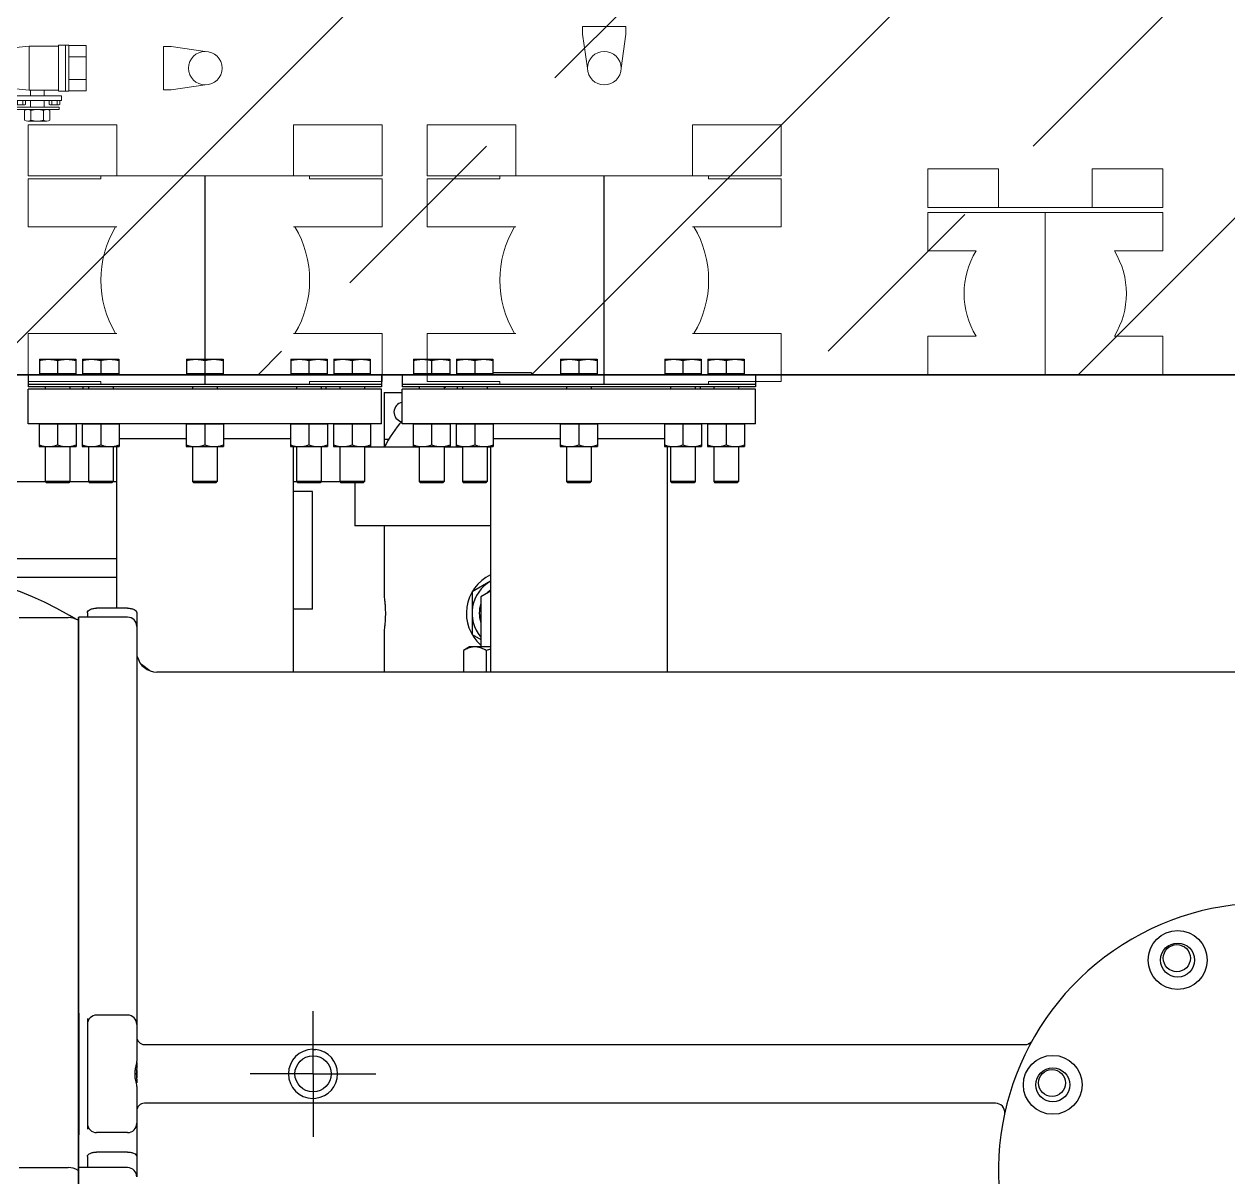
# Model space of a CAD drawing. Extents: x 0 to 160756, y 0 to 229247.
# Drawn here: x 65625 to 66403, y 101759 to 102505 of the extents above; entities that cross this region are included whole.
import ezdxf

# ---------------------------------------------------------------- set-up
doc = ezdxf.new("R2010")
doc.units = 0
doc.header["$LTSCALE"] = 10
doc.linetypes.add('XCM7P30CDA$0$22P2-SM-07-C10-001-CDA$0$F22P2-CDA-07-C10-00$0$CENTER', pattern=[50.8, 31.75, -6.35, 6.35, -6.35])
doc.linetypes.add('XCM7Q30CDA-200K$0$CENTER', pattern=[50.8, 31.75, -6.35, 6.35, -6.35])
doc.layers.add('XCM7P30CDA$0$22P2-SM-07-C10-001-CDA$0$F22P2-CDA-07-C10-00$0$Center', color=252, linetype='XCM7P30CDA$0$22P2-SM-07-C10-001-CDA$0$F22P2-CDA-07-C10-00$0$CENTER')
doc.layers.add('XCM7Q30CDA-200K$0$UER-FUTUER', color=9, linetype='Continuous')
doc.layers.add('XCM7P30CDA$0$M-PIPE-32_4C CONDENSER WATER SUPPLY-1', color=252, linetype='Continuous', lineweight=5)
doc.layers.add('XCM7P30CDA$0$M-PIPE-38_4C CONDENSER WATER RETURN-1', color=252, linetype='Continuous', lineweight=5)

# ---------------------------------------------------------------- blocks, each defined once
blk = doc.blocks.new('XCM7Q30CDA-200K$0$A$C0f61af94')
at = {"linetype": 'Continuous', "transparency": 33554559}
for p, q in [((3636.94, 4100.47), (2636.94, 3100.47)), ((3990.49, 4100.47), (2990.49, 3100.47)), ((4344.04, 4100.47), (3344.04, 3100.47)), ((3094.09, 3380.85), (3005.71, 3292.46)), ((3403.45, 3336.65), (3315.07, 3248.27)), ((2961.51, 3248.27), (2873.12, 3159.88)), ((3270.87, 3204.07), (3182.48, 3115.68)), ((2828.93, 3115.68), (2813.71, 3100.47))]:
    blk.add_line(p, q, dxfattribs=at)
at = {"linetype": 'Continuous', "lineweight": 30}
for p, q in [((2672.3, 3110.46), (2672.3, 3100.97)), ((2672.3, 3110.46), (2695.87, 3110.46)), ((2684.09, 3109.71), (2684.09, 3100.97)), ((2695.87, 3110.46), (2695.87, 3100.97)), ((2700.19, 3110.46), (2700.19, 3100.97)), ((2700.19, 3110.46), (2723.76, 3110.46)), ((2711.97, 3109.71), (2711.97, 3100.97)), ((2723.76, 3110.46), (2723.76, 3100.97)), ((2767.51, 3110.46), (2767.51, 3100.97)), ((2767.51, 3110.46), (2791.08, 3110.46)), ((2779.3, 3109.71), (2779.3, 3100.97)), ((2791.08, 3110.46), (2791.08, 3100.97)), ((2834.83, 3110.46), (2834.83, 3100.97)), ((2834.83, 3110.46), (2858.4, 3110.46)), ((2846.62, 3109.71), (2846.62, 3100.97)), ((2858.4, 3110.46), (2858.4, 3100.97)), ((2862.72, 3110.46), (2862.72, 3100.97)), ((2862.72, 3110.46), (2886.29, 3110.46)), ((2874.5, 3109.71), (2874.5, 3100.97)), ((2886.29, 3110.46), (2886.29, 3100.97)), ((2914.2, 3110.46), (2914.2, 3100.97)), ((2914.2, 3110.46), (2937.77, 3110.46)), ((2925.98, 3109.71), (2925.98, 3100.97)), ((2937.77, 3110.46), (2937.77, 3100.97)), ((2942.08, 3110.46), (2942.08, 3100.97)), ((2942.08, 3110.46), (2965.65, 3110.46)), ((2953.87, 3109.71), (2953.87, 3100.97)), ((2965.65, 3110.46), (2965.65, 3100.97)), ((3009.4, 3110.46), (3009.4, 3100.97)), ((3009.4, 3110.46), (3032.97, 3110.46)), ((3021.19, 3109.71), (3021.19, 3100.97)), ((3032.97, 3110.46), (3032.97, 3100.97)), ((3076.73, 3110.46), (3076.73, 3100.97)), ((3076.73, 3110.46), (3100.29, 3110.46)), ((3088.51, 3109.71), (3088.51, 3100.97)), ((3100.29, 3110.46), (3100.29, 3100.97)), ((3104.61, 3110.46), (3104.61, 3100.97)), ((3104.61, 3110.46), (3128.18, 3110.46)), ((3116.4, 3109.71), (3116.4, 3100.97)), ((3128.18, 3110.46), (3128.18, 3100.97)), ((2665.05, 3100.47), (2665.05, 3092.6)), ((2665.05, 3100.47), (2893.54, 3100.47)), ((2695.87, 3100.97), (2672.3, 3100.97)), ((2672.91, 3100.97), (2673.09, 3100.47)), ((2695.27, 3100.97), (2695.08, 3100.47)), ((2723.76, 3100.97), (2700.19, 3100.97)), ((2700.8, 3100.97), (2700.98, 3100.47)), ((2723.15, 3100.97), (2722.97, 3100.47)), ((2791.08, 3100.97), (2767.51, 3100.97)), ((2768.12, 3100.97), (2768.3, 3100.47)), ((2790.47, 3100.97), (2790.29, 3100.47)), ((2858.4, 3100.97), (2834.83, 3100.97)), ((2835.44, 3100.97), (2835.62, 3100.47)), ((2857.8, 3100.97), (2857.61, 3100.47)), ((2886.29, 3100.97), (2862.72, 3100.97)), ((2863.33, 3100.97), (2863.51, 3100.47)), ((2885.68, 3100.97), (2885.5, 3100.47)), ((2893.55, 3100.47), (2893.55, 3092.6)), ((2906.94, 3100.47), (2906.94, 3092.6)), ((2906.94, 3100.47), (3135.44, 3100.47)), ((2937.77, 3100.97), (2914.2, 3100.97)), ((2914.8, 3100.97), (2914.99, 3100.47)), ((2937.16, 3100.97), (2936.98, 3100.47)), ((2965.65, 3100.97), (2942.08, 3100.97)), ((2942.69, 3100.97), (2942.87, 3100.47)), ((2965.04, 3100.97), (2964.86, 3100.47)), ((3032.97, 3100.97), (3009.4, 3100.97)), ((3010.01, 3100.97), (3010.19, 3100.47)), ((3032.37, 3100.97), (3032.18, 3100.47)), ((3100.29, 3100.97), (3076.73, 3100.97)), ((3077.33, 3100.97), (3077.51, 3100.47)), ((3099.69, 3100.97), (3099.5, 3100.47)), ((3128.18, 3100.97), (3104.61, 3100.97)), ((3105.22, 3100.97), (3105.4, 3100.47)), ((3127.57, 3100.97), (3127.39, 3100.47)), ((3135.44, 3100.47), (3135.44, 3092.6)), ((2893.54, 3094.12), (2665.05, 3094.12)), ((2893.55, 3092.6), (2665.05, 3092.6)), ((2665.05, 3068.78), (2665.05, 3091.07)), ((2893.55, 3091.07), (2665.05, 3091.07)), ((2676.09, 3092.6), (2676.09, 3091.07)), ((2692.09, 3092.6), (2692.09, 3091.07)), ((2700.72, 3091.07), (2700.72, 3092.6)), ((2703.98, 3092.6), (2703.98, 3091.07)), ((2719.97, 3092.6), (2719.97, 3091.07)), ((2771.3, 3092.6), (2771.3, 3091.07)), ((2787.29, 3092.6), (2787.29, 3091.07)), ((2838.62, 3092.6), (2838.62, 3091.07)), ((2854.61, 3092.6), (2854.61, 3091.07)), ((2857.87, 3091.07), (2857.87, 3092.6)), ((2866.51, 3092.6), (2866.51, 3091.07)), ((2882.5, 3092.6), (2882.5, 3091.07)), ((2893.55, 3068.78), (2893.55, 3091.07)), ((3135.44, 3094.12), (2906.94, 3094.12)), ((3135.44, 3092.6), (2906.94, 3092.6)), ((2906.94, 3068.78), (2906.94, 3091.07)), ((3135.44, 3091.07), (2906.94, 3091.07)), ((2917.98, 3092.6), (2917.98, 3091.07)), ((2933.98, 3092.6), (2933.98, 3091.07)), ((2942.61, 3091.07), (2942.61, 3092.6)), ((2945.87, 3092.6), (2945.87, 3091.07)), ((2961.86, 3092.6), (2961.86, 3091.07)), ((3013.19, 3092.6), (3013.19, 3091.07)), ((3029.18, 3092.6), (3029.18, 3091.07)), ((3080.51, 3092.6), (3080.51, 3091.07)), ((3096.51, 3092.6), (3096.51, 3091.07)), ((3099.77, 3091.07), (3099.77, 3092.6)), ((3108.4, 3092.6), (3108.4, 3091.07)), ((3124.39, 3092.6), (3124.39, 3091.07)), ((3135.44, 3068.78), (3135.44, 3091.07)), ((2893.55, 3068.78), (2665.05, 3068.78)), ((2672.09, 3068.63), (2672.09, 3053.94)), ((2672.09, 3068.63), (2696.08, 3068.63)), ((2673.09, 3068.63), (2673.09, 3068.73)), ((2695.08, 3068.73), (2673.09, 3068.73)), ((2676.09, 3068.78), (2676.09, 3068.73)), ((2684.09, 3068.63), (2684.09, 3055.01)), ((2692.09, 3068.78), (2692.09, 3068.73)), ((2695.08, 3068.63), (2695.08, 3068.73)), ((2696.08, 3068.63), (2696.08, 3053.94)), ((2699.98, 3068.63), (2699.98, 3053.94)), ((2699.98, 3068.63), (2723.97, 3068.63)), ((2700.98, 3068.63), (2700.98, 3068.73)), ((2722.97, 3068.73), (2700.98, 3068.73)), ((2703.98, 3068.78), (2703.98, 3068.73)), ((2711.97, 3068.63), (2711.97, 3055.01)), ((2719.97, 3068.78), (2719.97, 3068.73)), ((2722.97, 3068.63), (2722.97, 3068.73)), ((2723.97, 3068.63), (2723.97, 3053.94)), ((2767.3, 3068.63), (2767.3, 3053.94)), ((2767.3, 3068.63), (2791.29, 3068.63)), ((2768.3, 3068.63), (2768.3, 3068.73)), ((2790.29, 3068.73), (2768.3, 3068.73)), ((2771.3, 3068.78), (2771.3, 3068.73)), ((2779.3, 3068.63), (2779.3, 3055.01)), ((2787.29, 3068.78), (2787.29, 3068.73)), ((2790.29, 3068.63), (2790.29, 3068.73)), ((2791.29, 3068.63), (2791.29, 3053.94)), ((2834.62, 3068.63), (2834.62, 3053.94)), ((2834.62, 3068.63), (2858.61, 3068.63)), ((2835.62, 3068.63), (2835.62, 3068.73)), ((2857.61, 3068.73), (2835.62, 3068.73)), ((2838.62, 3068.78), (2838.62, 3068.73)), ((2846.62, 3068.63), (2846.62, 3055.01)), ((2854.61, 3068.78), (2854.61, 3068.73)), ((2857.61, 3068.63), (2857.61, 3068.73)), ((2858.61, 3068.63), (2858.61, 3053.94)), ((2862.51, 3068.63), (2862.51, 3053.94)), ((2862.51, 3068.63), (2886.5, 3068.63)), ((2863.51, 3068.63), (2863.51, 3068.73)), ((2885.5, 3068.73), (2863.51, 3068.73)), ((2866.51, 3068.78), (2866.51, 3068.73)), ((2874.5, 3068.63), (2874.5, 3055.01)), ((2882.5, 3068.78), (2882.5, 3068.73)), ((2885.5, 3068.63), (2885.5, 3068.73)), ((2886.5, 3068.63), (2886.5, 3053.94)), ((3135.44, 3068.78), (2906.94, 3068.78)), ((2913.99, 3068.63), (2913.99, 3053.94)), ((2913.99, 3068.63), (2937.98, 3068.63)), ((2914.99, 3068.63), (2914.99, 3068.73)), ((2936.98, 3068.73), (2914.99, 3068.73)), ((2917.98, 3068.78), (2917.98, 3068.73)), ((2925.98, 3068.63), (2925.98, 3055.01)), ((2933.98, 3068.78), (2933.98, 3068.73)), ((2936.98, 3068.63), (2936.98, 3068.73)), ((2937.98, 3068.63), (2937.98, 3053.94)), ((2941.87, 3068.63), (2941.87, 3053.94)), ((2941.87, 3068.63), (2965.86, 3068.63)), ((2942.87, 3068.63), (2942.87, 3068.73)), ((2964.86, 3068.73), (2942.87, 3068.73)), ((2945.87, 3068.78), (2945.87, 3068.73)), ((2953.87, 3068.63), (2953.87, 3055.01)), ((2961.86, 3068.78), (2961.86, 3068.73)), ((2964.86, 3068.63), (2964.86, 3068.73)), ((2965.86, 3068.63), (2965.86, 3053.94)), ((3009.19, 3068.63), (3009.19, 3053.94)), ((3009.19, 3068.63), (3033.18, 3068.63)), ((3010.19, 3068.63), (3010.19, 3068.73)), ((3032.18, 3068.73), (3010.19, 3068.73)), ((3013.19, 3068.78), (3013.19, 3068.73)), ((3021.19, 3068.63), (3021.19, 3055.01)), ((3029.18, 3068.78), (3029.18, 3068.73)), ((3032.18, 3068.63), (3032.18, 3068.73)), ((3033.18, 3068.63), (3033.18, 3053.94)), ((3076.52, 3068.63), (3076.52, 3053.94)), ((3076.52, 3068.63), (3100.5, 3068.63)), ((3077.51, 3068.63), (3077.51, 3068.73)), ((3099.5, 3068.73), (3077.51, 3068.73)), ((3080.51, 3068.78), (3080.51, 3068.73)), ((3088.51, 3068.63), (3088.51, 3055.01)), ((3096.51, 3068.78), (3096.51, 3068.73)), ((3099.5, 3068.63), (3099.5, 3068.73)), ((3100.5, 3068.63), (3100.5, 3053.94)), ((3104.4, 3068.63), (3104.4, 3053.94)), ((3104.4, 3068.63), (3128.39, 3068.63)), ((3105.4, 3068.63), (3105.4, 3068.73)), ((3127.39, 3068.73), (3105.4, 3068.73)), ((3108.4, 3068.78), (3108.4, 3068.73)), ((3116.4, 3068.63), (3116.4, 3055.01)), ((3124.39, 3068.78), (3124.39, 3068.73)), ((3127.39, 3068.63), (3127.39, 3068.73)), ((3128.39, 3068.63), (3128.39, 3053.94)), ((2672.09, 3053.94), (2696.08, 3053.94)), ((2676.09, 3053.94), (2676.09, 3031.3)), ((2692.09, 3053.94), (2692.09, 3031.3)), ((2699.98, 3053.94), (2723.97, 3053.94)), ((2703.98, 3053.94), (2703.98, 3031.3)), ((2719.97, 3053.94), (2719.97, 3031.3)), ((2722.17, 3053.94), (2722.17, 2949.48)), ((2723.97, 3059.26), (2767.3, 3059.26)), ((2767.3, 3053.94), (2791.29, 3053.94)), ((2771.3, 3053.94), (2771.3, 3031.3)), ((2787.29, 3053.94), (2787.29, 3031.3)), ((2791.29, 3059.26), (2834.62, 3059.26)), ((2834.62, 3053.94), (2858.61, 3053.94)), ((2836.42, 3053.94), (2836.42, 2908.18)), ((2838.62, 3053.94), (2838.62, 3031.3)), ((2854.61, 3053.94), (2854.61, 3031.3)), ((2862.51, 3053.94), (2886.5, 3053.94)), ((2866.51, 3053.94), (2866.51, 3031.3)), ((2882.5, 3053.94), (2882.5, 3031.3)), ((2913.99, 3053.94), (2937.98, 3053.94)), ((2917.98, 3053.94), (2917.98, 3031.3)), ((2933.98, 3053.94), (2933.98, 3031.3)), ((2941.87, 3053.94), (2965.86, 3053.94)), ((2945.87, 3053.94), (2945.87, 3031.3)), ((2961.86, 3053.94), (2961.86, 3031.3)), ((2964.06, 3053.94), (2964.06, 2908.18)), ((2965.86, 3059.26), (3009.19, 3059.26)), ((3009.19, 3053.94), (3033.18, 3053.94)), ((3013.19, 3053.94), (3013.19, 3031.3)), ((3029.18, 3053.94), (3029.18, 3031.3)), ((3033.18, 3059.26), (3076.52, 3059.26)), ((3076.52, 3053.94), (3100.5, 3053.94)), ((3078.31, 3053.94), (3078.31, 2908.18)), ((3080.51, 3053.94), (3080.51, 3031.3)), ((3096.51, 3053.94), (3096.51, 3031.3)), ((3104.4, 3053.94), (3128.39, 3053.94)), ((3108.4, 3053.94), (3108.4, 3031.3)), ((3124.39, 3053.94), (3124.39, 3031.3)), ((2676.09, 3031.3), (2676.89, 3030.5)), ((2692.09, 3031.3), (2676.09, 3031.3)), ((2691.29, 3030.5), (2676.89, 3030.5)), ((2692.09, 3031.3), (2691.29, 3030.5)), ((2703.98, 3031.3), (2704.78, 3030.5)), ((2719.97, 3031.3), (2703.98, 3031.3)), ((2719.17, 3030.5), (2704.78, 3030.5)), ((2719.97, 3031.3), (2719.17, 3030.5)), ((2771.3, 3031.3), (2772.1, 3030.5)), ((2787.29, 3031.3), (2771.3, 3031.3)), ((2786.49, 3030.5), (2772.1, 3030.5)), ((2787.29, 3031.3), (2786.49, 3030.5)), ((2838.62, 3031.3), (2839.42, 3030.5)), ((2854.61, 3031.3), (2838.62, 3031.3)), ((2853.81, 3030.5), (2839.42, 3030.5)), ((2854.61, 3031.3), (2853.81, 3030.5)), ((2866.51, 3031.3), (2867.31, 3030.5)), ((2882.5, 3031.3), (2866.51, 3031.3)), ((2881.7, 3030.5), (2867.31, 3030.5)), ((2882.5, 3031.3), (2881.7, 3030.5)), ((2917.98, 3031.3), (2918.78, 3030.5)), ((2933.98, 3031.3), (2917.98, 3031.3)), ((2933.18, 3030.5), (2918.78, 3030.5)), ((2933.98, 3031.3), (2933.18, 3030.5)), ((2945.87, 3031.3), (2946.67, 3030.5)), ((2961.86, 3031.3), (2945.87, 3031.3)), ((2961.06, 3030.5), (2946.67, 3030.5)), ((2961.86, 3031.3), (2961.06, 3030.5)), ((3013.19, 3031.3), (3013.99, 3030.5)), ((3029.18, 3031.3), (3013.19, 3031.3)), ((3028.38, 3030.5), (3013.99, 3030.5)), ((3029.18, 3031.3), (3028.38, 3030.5)), ((3080.51, 3031.3), (3081.31, 3030.5)), ((3096.51, 3031.3), (3080.51, 3031.3)), ((3095.71, 3030.5), (3081.31, 3030.5)), ((3096.51, 3031.3), (3095.71, 3030.5)), ((3108.4, 3031.3), (3109.2, 3030.5)), ((3124.39, 3031.3), (3108.4, 3031.3)), ((3123.59, 3030.5), (3109.2, 3030.5)), ((3124.39, 3031.3), (3123.59, 3030.5))]:
    blk.add_line(p, q, dxfattribs=at)
for p, q in [((1828.07, 3100.47), (4624.75, 3100.47)), ((4624.75, 3100.47), (1890.06, 3100.47))]:
    blk.add_line(p, q)
at = {"linetype": 'Continuous'}
for p, q in [((2990.47, 3101.66), (2965.65, 3101.66)), ((2990.47, 3101.66), (2990.47, 3100.47)), ((2895.27, 3088.97), (2895.27, 3053.57)), ((2895.27, 3088.97), (2906.94, 3088.97)), ((2917.98, 3053.57), (2882.5, 3053.57)), ((2898.15, 3058.65), (2895.27, 3058.65)), ((2945.87, 3053.57), (2933.98, 3053.57)), ((2964.06, 3053.57), (2961.86, 3053.57)), ((2628.57, 3031.35), (2676.09, 3031.35)), ((2692.09, 3031.35), (2703.98, 3031.35)), ((2719.97, 3031.35), (2722.17, 3031.35)), ((2836.42, 3031.35), (2838.62, 3031.35)), ((2854.61, 3031.35), (2866.51, 3031.35)), ((2876.23, 3030.5), (2876.23, 3002.8)), ((2848.87, 3025), (2836.42, 3025)), ((2848.87, 2948.84), (2848.87, 3025)), ((2964.06, 3002.8), (2876.23, 3002.8)), ((2895.27, 3002.8), (2895.27, 2957.14)), ((2722.17, 2981.37), (2642.71, 2981.37)), ((2722.17, 2969.38), (2642.71, 2969.38)), ((2964.03, 2966.88), (2952.13, 2960.01)), ((2952.13, 2960.01), (2952.13, 2932.52)), ((2964.06, 2960.48), (2957.69, 2956.8)), ((2957.69, 2956.8), (2957.69, 2924.43)), ((2659.15, 2943.44), (2690.89, 2943.44)), ((2695.85, 2942.41), (2691.79, 2944.83)), ((2697.33, 2943.16), (2697.84, 2943.66)), ((2697.33, 2943.16), (2697.33, 2587.13)), ((2697.84, 2687.67), (2697.84, 2943.66)), ((2729.32, 2943.66), (2697.84, 2943.66)), ((2703.33, 2946.48), (2703.33, 2943.66)), ((2729.32, 2949.48), (2709.33, 2949.48)), ((2735.32, 2946.48), (2735.32, 2937.67)), ((2848.87, 2948.84), (2836.42, 2948.84)), ((2735.32, 2937.66), (2735.32, 2656.45)), ((2895.27, 2934.92), (2895.27, 2908.18)), ((2952.13, 2932.52), (2957.69, 2929.31)), ((2950.55, 2924.4), (2946.62, 2922.14)), ((2946.62, 2922.14), (2946.62, 2908.18)), ((2964.06, 2924.4), (2950.55, 2924.4)), ((2964.06, 2924.43), (2957.69, 2924.43)), ((2961.28, 2922.14), (2961.28, 2908.18)), ((2743.71, 2909.04), (2738.45, 2913.05)), ((3560.94, 2908.18), (2748.31, 2908.18)), ((2697.84, 2687.66), (2697.86, 2683.38)), ((2729.32, 2686.28), (2709.33, 2686.28)), ((2697.86, 2683.38), (2697.86, 2613.22)), ((2703.33, 2684.08), (2703.33, 2612.51)), ((2740.31, 2667.29), (3309.76, 2667.29)), ((2849.08, 2664.16), (2851.08, 2664.06)), ((2735.32, 2655.59), (2735.32, 2653.08)), ((2735.32, 2650.92), (2735.32, 2645.67)), ((2735.32, 2643.51), (2735.32, 2642.58)), ((2735.32, 2640.14), (2735.32, 2581.64)), ((2849.08, 2632.43), (2851.08, 2632.53)), ((3290.66, 2629.3), (2740.31, 2629.3)), ((2697.86, 2613.22), (2697.84, 2608.92)), ((2697.84, 2060.88), (2697.84, 2608.92)), ((2729.32, 2610.31), (2709.33, 2610.31)), ((2703.33, 2594.75), (2703.33, 2587.64)), ((2729.32, 2597.74), (2709.33, 2597.74)), ((2659.15, 2587.67), (2690.89, 2587.67)), ((2697.33, 2587.13), (2697.84, 2587.64)), ((2697.33, 2587.13), (2697.33, 2061.39)), ((2729.32, 2587.64), (2697.84, 2587.64))]:
    blk.add_line(p, q, dxfattribs=at)
at = {"linetype": 'XCM7Q30CDA-200K$0$CENTER'}
for q in [(2849.27, 2688.92), (2808.64, 2648.3), (2849.27, 2607.67), (2889.89, 2648.3)]:
    blk.add_line((2849.27, 2648.3), q, dxfattribs=at)
at = {"linetype": 'Continuous'}
for points in [[(2691.79, 2944.83), (2683.68, 2949.29), (2675.68, 2953.3), (2667.86, 2956.84), (2660.14, 2959.94), (2652.51, 2962.63), (2645.02, 2964.88), (2638.75, 2966.48)], [(3313.96, 2669.01), (3313.87, 2668.92), (3313.74, 2668.8), (3313.62, 2668.69), (3313.49, 2668.59), (3313.35, 2668.48), (3313.22, 2668.38), (3313.07, 2668.29), (3312.93, 2668.19), (3312.78, 2668.11), (3312.63, 2668.02), (3312.48, 2667.94), (3312.33, 2667.86), (3312.17, 2667.79), (3312.01, 2667.73), (3311.86, 2667.67), (3311.73, 2667.62)]]:
    blk.add_lwpolyline(points, dxfattribs=at)
for centre, radius in [((3408.41, 2721.93), 19.04), ((3408.41, 2721.93), 11), ((3407.91, 2723.13), 8.75), ((2849.27, 2648.3), 11.7), ((3327.68, 2641.2), 19.04), ((3327.68, 2641.2), 11), ((3327.19, 2642.4), 8.75)]:
    blk.add_circle(centre, radius, dxfattribs=at)
for centre, radius, start, end in [((2974.61, 3012.17), 89.49, 115.95544, 117.00844), ((2907.96, 3076.27), 6.35, 99.30426, 256.22955), ((2974.61, 3012.17), 89.49, 139.13866, 152.43975), ((2975.93, 2946.26), 27.48, 115.60249, 228.38798), ((2975.93, 2946.26), 23.8, 120, 219.94206), ((2975.93, 2946.26), 19.13, 128.35924, 137.46855), ((2975.93, 2946.26), 19.13, 162.53145, 197.46855), ((2690.89, 2930.74), 12.69, 59.47768, 90), ((2729.32, 2937.67), 6, 0, 90), ((2975.93, 2946.26), 27.48, 232.63191, 232.71746), ((2748.31, 2921.17), 12.99, 192.70094, 270), ((3465.49, 2585.83), 172.92, 336.66908, 195.31561), ((2709.33, 2680.28), 6, 90, 180), ((2729.32, 2680.28), 6, 0, 90), ((2740.31, 2672.28), 5, 180, 270), ((2849.27, 2648.3), 15.87, 90.6646, 269.3354), ((2849.27, 2648.3), 15.87, 276.56135, 83.43865), ((3309.76, 2673.28), 6, 270.00265, 314.75753), ((2740.31, 2624.31), 5, 90, 180), ((3290.66, 2623.31), 6, 355.15193, 90), ((2709.33, 2616.31), 6, 180, 270), ((2729.32, 2616.31), 6, 270, 0), ((2690.89, 2574.97), 12.69, 59.47768, 90), ((2729.32, 2581.64), 6, 0, 90)]:
    blk.add_arc(centre, radius, start, end, dxfattribs=at)
at = {"linetype": 'Continuous', "lineweight": 30}
for points, start_tangent, end_tangent in [([(2672.3, 3109.71), (2672.82, 3109.83), (2673.32, 3109.93), (2673.81, 3110.03), (2674.31, 3110.12), (2674.79, 3110.2), (2675.28, 3110.27), (2675.77, 3110.33), (2676.25, 3110.37), (2676.74, 3110.41), (2677.22, 3110.44), (2677.71, 3110.46), (2678.2, 3110.46)], (0.972575, 0.232588), (1, 0)), ([(2678.2, 3110.46), (2678.65, 3110.46), (2679.1, 3110.44), (2679.54, 3110.42), (2679.99, 3110.39), (2680.44, 3110.35), (2680.89, 3110.3), (2681.34, 3110.24), (2681.79, 3110.17), (2682.24, 3110.09), (2682.69, 3110.01), (2683.15, 3109.92), (2683.62, 3109.82), (2684.09, 3109.71)], (1, 0), (0.972575, -0.232588)), ([(2684.09, 3109.71), (2684.6, 3109.83), (2685.1, 3109.93), (2685.6, 3110.03), (2686.09, 3110.12), (2686.58, 3110.2), (2687.07, 3110.27), (2687.55, 3110.33), (2688.04, 3110.37), (2688.52, 3110.41), (2689.01, 3110.44), (2689.49, 3110.46), (2689.98, 3110.46)], (0.972575, 0.232588), (1, 0)), ([(2689.98, 3110.46), (2690.43, 3110.46), (2690.88, 3110.44), (2691.33, 3110.42), (2691.78, 3110.39), (2692.23, 3110.35), (2692.67, 3110.3), (2693.12, 3110.24), (2693.57, 3110.17), (2694.02, 3110.09), (2694.48, 3110.01), (2694.94, 3109.92), (2695.4, 3109.82), (2695.87, 3109.71)], (1, 0), (0.972575, -0.232588)), ([(2700.19, 3109.71), (2700.7, 3109.83), (2701.2, 3109.93), (2701.7, 3110.03), (2702.19, 3110.12), (2702.68, 3110.2), (2703.17, 3110.27), (2703.65, 3110.33), (2704.14, 3110.37), (2704.62, 3110.41), (2705.11, 3110.44), (2705.6, 3110.46), (2706.08, 3110.46)], (0.972575, 0.232588), (1, 0)), ([(2706.08, 3110.46), (2706.53, 3110.46), (2706.98, 3110.44), (2707.43, 3110.42), (2707.88, 3110.39), (2708.33, 3110.35), (2708.77, 3110.3), (2709.22, 3110.24), (2709.67, 3110.17), (2710.12, 3110.09), (2710.58, 3110.01), (2711.04, 3109.92), (2711.5, 3109.82), (2711.97, 3109.71)], (1, 0), (0.972575, -0.232588)), ([(2711.97, 3109.71), (2712.49, 3109.83), (2712.99, 3109.93), (2713.48, 3110.03), (2713.98, 3110.12), (2714.46, 3110.2), (2714.95, 3110.27), (2715.44, 3110.33), (2715.92, 3110.37), (2716.41, 3110.41), (2716.89, 3110.44), (2717.38, 3110.46), (2717.87, 3110.46)], (0.972575, 0.232588), (1, 0)), ([(2717.87, 3110.46), (2718.32, 3110.46), (2718.77, 3110.44), (2719.21, 3110.42), (2719.66, 3110.39), (2720.11, 3110.35), (2720.56, 3110.3), (2721.01, 3110.24), (2721.46, 3110.17), (2721.91, 3110.09), (2722.36, 3110.01), (2722.82, 3109.92), (2723.29, 3109.82), (2723.76, 3109.71)], (1, 0), (0.972575, -0.232588)), ([(2767.51, 3109.71), (2768.02, 3109.83), (2768.53, 3109.93), (2769.02, 3110.03), (2769.51, 3110.12), (2770, 3110.2), (2770.49, 3110.27), (2770.97, 3110.33), (2771.46, 3110.37), (2771.94, 3110.41), (2772.43, 3110.44), (2772.92, 3110.46), (2773.4, 3110.46)], (0.972575, 0.232588), (1, 0)), ([(2773.4, 3110.46), (2773.85, 3110.46), (2774.3, 3110.44), (2774.75, 3110.42), (2775.2, 3110.39), (2775.65, 3110.35), (2776.1, 3110.3), (2776.54, 3110.24), (2776.99, 3110.17), (2777.45, 3110.09), (2777.9, 3110.01), (2778.36, 3109.92), (2778.82, 3109.82), (2779.3, 3109.71)], (1, 0), (0.972575, -0.232588)), ([(2779.3, 3109.71), (2779.81, 3109.83), (2780.31, 3109.93), (2780.81, 3110.03), (2781.3, 3110.12), (2781.79, 3110.2), (2782.27, 3110.27), (2782.76, 3110.33), (2783.24, 3110.37), (2783.73, 3110.41), (2784.22, 3110.44), (2784.7, 3110.46), (2785.19, 3110.46)], (0.972575, 0.232588), (1, 0)), ([(2785.19, 3110.46), (2785.64, 3110.46), (2786.09, 3110.44), (2786.54, 3110.42), (2786.99, 3110.39), (2787.43, 3110.35), (2787.88, 3110.3), (2788.33, 3110.24), (2788.78, 3110.17), (2789.23, 3110.09), (2789.69, 3110.01), (2790.14, 3109.92), (2790.61, 3109.82), (2791.08, 3109.71)], (1, 0), (0.972575, -0.232588)), ([(2834.83, 3109.71), (2835.34, 3109.83), (2835.85, 3109.93), (2836.34, 3110.03), (2836.83, 3110.12), (2837.32, 3110.2), (2837.81, 3110.27), (2838.29, 3110.33), (2838.78, 3110.37), (2839.27, 3110.41), (2839.75, 3110.44), (2840.24, 3110.46), (2840.73, 3110.46)], (0.972575, 0.232588), (1, 0)), ([(2840.73, 3110.46), (2841.18, 3110.46), (2841.62, 3110.44), (2842.07, 3110.42), (2842.52, 3110.39), (2842.97, 3110.35), (2843.42, 3110.3), (2843.87, 3110.24), (2844.32, 3110.17), (2844.77, 3110.09), (2845.22, 3110.01), (2845.68, 3109.92), (2846.15, 3109.82), (2846.62, 3109.71)], (1, 0), (0.972575, -0.232588)), ([(2846.62, 3109.71), (2847.13, 3109.83), (2847.63, 3109.93), (2848.13, 3110.03), (2848.62, 3110.12), (2849.11, 3110.2), (2849.59, 3110.27), (2850.08, 3110.33), (2850.56, 3110.37), (2851.05, 3110.41), (2851.54, 3110.44), (2852.02, 3110.46), (2852.51, 3110.46)], (0.972575, 0.232588), (1, 0)), ([(2852.51, 3110.46), (2852.96, 3110.46), (2853.41, 3110.44), (2853.86, 3110.42), (2854.31, 3110.39), (2854.75, 3110.35), (2855.2, 3110.3), (2855.65, 3110.24), (2856.1, 3110.17), (2856.55, 3110.09), (2857.01, 3110.01), (2857.47, 3109.92), (2857.93, 3109.82), (2858.4, 3109.71)], (1, 0), (0.972575, -0.232588)), ([(2862.72, 3109.71), (2863.23, 3109.83), (2863.73, 3109.93), (2864.23, 3110.03), (2864.72, 3110.12), (2865.21, 3110.2), (2865.7, 3110.27), (2866.18, 3110.33), (2866.67, 3110.37), (2867.15, 3110.41), (2867.64, 3110.44), (2868.12, 3110.46), (2868.61, 3110.46)], (0.972575, 0.232588), (1, 0)), ([(2868.61, 3110.46), (2869.06, 3110.46), (2869.51, 3110.44), (2869.96, 3110.42), (2870.41, 3110.39), (2870.86, 3110.35), (2871.3, 3110.3), (2871.75, 3110.24), (2872.2, 3110.17), (2872.65, 3110.09), (2873.11, 3110.01), (2873.57, 3109.92), (2874.03, 3109.82), (2874.5, 3109.71)], (1, 0), (0.972575, -0.232588)), ([(2874.5, 3109.71), (2875.02, 3109.83), (2875.52, 3109.93), (2876.01, 3110.03), (2876.51, 3110.12), (2876.99, 3110.2), (2877.48, 3110.27), (2877.97, 3110.33), (2878.45, 3110.37), (2878.94, 3110.41), (2879.42, 3110.44), (2879.91, 3110.46), (2880.4, 3110.46)], (0.972575, 0.232588), (1, 0)), ([(2880.4, 3110.46), (2880.85, 3110.46), (2881.3, 3110.44), (2881.74, 3110.42), (2882.19, 3110.39), (2882.64, 3110.35), (2883.09, 3110.3), (2883.54, 3110.24), (2883.99, 3110.17), (2884.44, 3110.09), (2884.89, 3110.01), (2885.35, 3109.92), (2885.82, 3109.82), (2886.29, 3109.71)], (1, 0), (0.972575, -0.232588)), ([(2914.2, 3109.71), (2914.71, 3109.83), (2915.21, 3109.93), (2915.71, 3110.03), (2916.2, 3110.12), (2916.69, 3110.2), (2917.17, 3110.27), (2917.66, 3110.33), (2918.14, 3110.37), (2918.63, 3110.41), (2919.11, 3110.44), (2919.6, 3110.46), (2920.09, 3110.46)], (0.972575, 0.232588), (1, 0)), ([(2920.09, 3110.46), (2920.54, 3110.46), (2920.99, 3110.44), (2921.44, 3110.42), (2921.88, 3110.39), (2922.33, 3110.35), (2922.78, 3110.3), (2923.23, 3110.24), (2923.68, 3110.17), (2924.13, 3110.09), (2924.58, 3110.01), (2925.04, 3109.92), (2925.51, 3109.82), (2925.98, 3109.71)], (1, 0), (0.972575, -0.232588)), ([(2925.98, 3109.71), (2926.49, 3109.83), (2926.99, 3109.93), (2927.49, 3110.03), (2927.98, 3110.12), (2928.47, 3110.2), (2928.96, 3110.27), (2929.44, 3110.33), (2929.93, 3110.37), (2930.41, 3110.41), (2930.9, 3110.44), (2931.39, 3110.46), (2931.87, 3110.46)], (0.972575, 0.232588), (1, 0)), ([(2931.87, 3110.46), (2932.32, 3110.46), (2932.77, 3110.44), (2933.22, 3110.42), (2933.67, 3110.39), (2934.12, 3110.35), (2934.57, 3110.3), (2935.01, 3110.24), (2935.46, 3110.17), (2935.91, 3110.09), (2936.37, 3110.01), (2936.83, 3109.92), (2937.29, 3109.82), (2937.77, 3109.71)], (1, 0), (0.972575, -0.232588)), ([(2942.08, 3109.71), (2942.59, 3109.83), (2943.1, 3109.93), (2943.59, 3110.03), (2944.08, 3110.12), (2944.57, 3110.2), (2945.06, 3110.27), (2945.54, 3110.33), (2946.03, 3110.37), (2946.51, 3110.41), (2947, 3110.44), (2947.49, 3110.46), (2947.97, 3110.46)], (0.972575, 0.232588), (1, 0)), ([(2947.97, 3110.46), (2948.42, 3110.46), (2948.87, 3110.44), (2949.32, 3110.42), (2949.77, 3110.39), (2950.22, 3110.35), (2950.67, 3110.3), (2951.11, 3110.24), (2951.56, 3110.17), (2952.02, 3110.09), (2952.47, 3110.01), (2952.93, 3109.92), (2953.39, 3109.82), (2953.87, 3109.71)], (1, 0), (0.972575, -0.232588)), ([(2953.87, 3109.71), (2954.38, 3109.83), (2954.88, 3109.93), (2955.38, 3110.03), (2955.87, 3110.12), (2956.36, 3110.2), (2956.84, 3110.27), (2957.33, 3110.33), (2957.81, 3110.37), (2958.3, 3110.41), (2958.79, 3110.44), (2959.27, 3110.46), (2959.76, 3110.46)], (0.972575, 0.232588), (1, 0)), ([(2959.76, 3110.46), (2960.21, 3110.46), (2960.66, 3110.44), (2961.11, 3110.42), (2961.55, 3110.39), (2962, 3110.35), (2962.45, 3110.3), (2962.9, 3110.24), (2963.35, 3110.17), (2963.8, 3110.09), (2964.25, 3110.01), (2964.71, 3109.92), (2965.18, 3109.82), (2965.65, 3109.71)], (1, 0), (0.972575, -0.232588)), ([(3009.4, 3109.71), (3009.91, 3109.83), (3010.42, 3109.93), (3010.91, 3110.03), (3011.4, 3110.12), (3011.89, 3110.2), (3012.38, 3110.27), (3012.86, 3110.33), (3013.35, 3110.37), (3013.84, 3110.41), (3014.32, 3110.44), (3014.81, 3110.46), (3015.3, 3110.46)], (0.972575, 0.232588), (1, 0)), ([(3015.3, 3110.46), (3015.75, 3110.46), (3016.19, 3110.44), (3016.64, 3110.42), (3017.09, 3110.39), (3017.54, 3110.35), (3017.99, 3110.3), (3018.44, 3110.24), (3018.89, 3110.17), (3019.34, 3110.09), (3019.79, 3110.01), (3020.25, 3109.92), (3020.72, 3109.82), (3021.19, 3109.71)], (1, 0), (0.972575, -0.232588)), ([(3021.19, 3109.71), (3021.7, 3109.83), (3022.2, 3109.93), (3022.7, 3110.03), (3023.19, 3110.12), (3023.68, 3110.2), (3024.16, 3110.27), (3024.65, 3110.33), (3025.13, 3110.37), (3025.62, 3110.41), (3026.11, 3110.44), (3026.59, 3110.46), (3027.08, 3110.46)], (0.972575, 0.232588), (1, 0)), ([(3027.08, 3110.46), (3027.53, 3110.46), (3027.98, 3110.44), (3028.43, 3110.42), (3028.88, 3110.39), (3029.32, 3110.35), (3029.77, 3110.3), (3030.22, 3110.24), (3030.67, 3110.17), (3031.12, 3110.09), (3031.58, 3110.01), (3032.04, 3109.92), (3032.5, 3109.82), (3032.97, 3109.71)], (1, 0), (0.972575, -0.232588)), ([(3076.73, 3109.71), (3077.24, 3109.83), (3077.74, 3109.93), (3078.24, 3110.03), (3078.73, 3110.12), (3079.21, 3110.2), (3079.7, 3110.27), (3080.19, 3110.33), (3080.67, 3110.37), (3081.16, 3110.41), (3081.64, 3110.44), (3082.13, 3110.46), (3082.62, 3110.46)], (0.972575, 0.232588), (1, 0)), ([(3082.62, 3110.46), (3083.07, 3110.46), (3083.52, 3110.44), (3083.97, 3110.42), (3084.41, 3110.39), (3084.86, 3110.35), (3085.31, 3110.3), (3085.76, 3110.24), (3086.21, 3110.17), (3086.66, 3110.09), (3087.11, 3110.01), (3087.57, 3109.92), (3088.04, 3109.82), (3088.51, 3109.71)], (1, 0), (0.972575, -0.232588)), ([(3088.51, 3109.71), (3089.02, 3109.83), (3089.52, 3109.93), (3090.02, 3110.03), (3090.51, 3110.12), (3091, 3110.2), (3091.49, 3110.27), (3091.97, 3110.33), (3092.46, 3110.37), (3092.94, 3110.41), (3093.43, 3110.44), (3093.92, 3110.46), (3094.4, 3110.46)], (0.972575, 0.232588), (1, 0)), ([(3094.4, 3110.46), (3094.85, 3110.46), (3095.3, 3110.44), (3095.75, 3110.42), (3096.2, 3110.39), (3096.65, 3110.35), (3097.09, 3110.3), (3097.54, 3110.24), (3097.99, 3110.17), (3098.44, 3110.09), (3098.9, 3110.01), (3099.36, 3109.92), (3099.82, 3109.82), (3100.29, 3109.71)], (1, 0), (0.972575, -0.232588)), ([(3104.61, 3109.71), (3105.12, 3109.83), (3105.62, 3109.93), (3106.12, 3110.03), (3106.61, 3110.12), (3107.1, 3110.2), (3107.59, 3110.27), (3108.07, 3110.33), (3108.56, 3110.37), (3109.04, 3110.41), (3109.53, 3110.44), (3110.02, 3110.46), (3110.5, 3110.46)], (0.972575, 0.232588), (1, 0)), ([(3110.5, 3110.46), (3110.95, 3110.46), (3111.4, 3110.44), (3111.85, 3110.42), (3112.3, 3110.39), (3112.75, 3110.35), (3113.2, 3110.3), (3113.64, 3110.24), (3114.09, 3110.17), (3114.54, 3110.09), (3115, 3110.01), (3115.46, 3109.92), (3115.92, 3109.82), (3116.4, 3109.71)], (1, 0), (0.972575, -0.232588)), ([(3116.4, 3109.71), (3116.91, 3109.83), (3117.41, 3109.93), (3117.91, 3110.03), (3118.4, 3110.12), (3118.89, 3110.2), (3119.37, 3110.27), (3119.86, 3110.33), (3120.34, 3110.37), (3120.83, 3110.41), (3121.31, 3110.44), (3121.8, 3110.46), (3122.29, 3110.46)], (0.972575, 0.232588), (1, 0)), ([(3122.29, 3110.46), (3122.74, 3110.46), (3123.19, 3110.44), (3123.64, 3110.42), (3124.08, 3110.39), (3124.53, 3110.35), (3124.98, 3110.3), (3125.43, 3110.24), (3125.88, 3110.17), (3126.33, 3110.09), (3126.78, 3110.01), (3127.24, 3109.92), (3127.71, 3109.82), (3128.18, 3109.71)], (1, 0), (0.972575, -0.232588)), ([(2672.09, 3055.01), (2673.35, 3054.63), (2674.55, 3054.33), (2675.74, 3054.11), (2676.92, 3053.98), (2678.09, 3053.94)], (0.948683, -0.316228), (1, 0)), ([(2678.09, 3053.94), (2679.27, 3053.98), (2680.45, 3054.11), (2681.63, 3054.33), (2682.83, 3054.63), (2684.09, 3055.01)], (1, 0), (0.948683, 0.316228)), ([(2684.09, 3055.01), (2685.34, 3054.63), (2686.55, 3054.33), (2687.73, 3054.11), (2688.91, 3053.98), (2690.09, 3053.94)], (0.948683, -0.316228), (1, 0)), ([(2690.09, 3053.94), (2691.26, 3053.98), (2692.44, 3054.11), (2693.62, 3054.33), (2694.83, 3054.63), (2696.08, 3055.01)], (1, 0), (0.948683, 0.316228)), ([(2699.98, 3055.01), (2701.23, 3054.63), (2702.44, 3054.33), (2703.62, 3054.11), (2704.8, 3053.98), (2705.98, 3053.94)], (0.948683, -0.316228), (1, 0)), ([(2705.98, 3053.94), (2707.15, 3053.98), (2708.33, 3054.11), (2709.51, 3054.33), (2710.72, 3054.63), (2711.97, 3055.01)], (1, 0), (0.948683, 0.316228)), ([(2711.97, 3055.01), (2713.23, 3054.63), (2714.44, 3054.33), (2715.62, 3054.11), (2716.8, 3053.98), (2717.97, 3053.94)], (0.948683, -0.316228), (1, 0)), ([(2717.97, 3053.94), (2719.15, 3053.98), (2720.33, 3054.11), (2721.51, 3054.33), (2722.71, 3054.63), (2723.97, 3055.01)], (1, 0), (0.948683, 0.316228)), ([(2767.3, 3055.01), (2768.56, 3054.63), (2769.76, 3054.33), (2770.95, 3054.11), (2772.12, 3053.98), (2773.3, 3053.94)], (0.948683, -0.316228), (1, 0)), ([(2773.3, 3053.94), (2774.48, 3053.98), (2775.65, 3054.11), (2776.84, 3054.33), (2778.04, 3054.63), (2779.3, 3055.01)], (1, 0), (0.948683, 0.316228)), ([(2779.3, 3055.01), (2780.55, 3054.63), (2781.76, 3054.33), (2782.94, 3054.11), (2784.12, 3053.98), (2785.29, 3053.94)], (0.948683, -0.316228), (1, 0)), ([(2785.29, 3053.94), (2786.47, 3053.98), (2787.65, 3054.11), (2788.83, 3054.33), (2790.04, 3054.63), (2791.29, 3055.01)], (1, 0), (0.948683, 0.316228)), ([(2834.62, 3055.01), (2835.88, 3054.63), (2837.08, 3054.33), (2838.27, 3054.11), (2839.44, 3053.98), (2840.62, 3053.94)], (0.948683, -0.316228), (1, 0)), ([(2840.62, 3053.94), (2841.8, 3053.98), (2842.97, 3054.11), (2844.16, 3054.33), (2845.36, 3054.63), (2846.62, 3055.01)], (1, 0), (0.948683, 0.316228)), ([(2846.62, 3055.01), (2847.87, 3054.63), (2849.08, 3054.33), (2850.26, 3054.11), (2851.44, 3053.98), (2852.62, 3053.94)], (0.948683, -0.316228), (1, 0)), ([(2852.62, 3053.94), (2853.79, 3053.98), (2854.97, 3054.11), (2856.15, 3054.33), (2857.36, 3054.63), (2858.61, 3055.01)], (1, 0), (0.948683, 0.316228)), ([(2862.51, 3055.01), (2863.76, 3054.63), (2864.97, 3054.33), (2866.15, 3054.11), (2867.33, 3053.98), (2868.51, 3053.94)], (0.948683, -0.316228), (1, 0)), ([(2868.51, 3053.94), (2869.68, 3053.98), (2870.86, 3054.11), (2872.04, 3054.33), (2873.25, 3054.63), (2874.5, 3055.01)], (1, 0), (0.948683, 0.316228)), ([(2874.5, 3055.01), (2875.76, 3054.63), (2876.96, 3054.33), (2878.15, 3054.11), (2879.32, 3053.98), (2880.5, 3053.94)], (0.948683, -0.316228), (1, 0)), ([(2880.5, 3053.94), (2881.68, 3053.98), (2882.85, 3054.11), (2884.04, 3054.33), (2885.24, 3054.63), (2886.5, 3055.01)], (1, 0), (0.948683, 0.316228)), ([(2913.99, 3055.01), (2915.24, 3054.63), (2916.45, 3054.33), (2917.63, 3054.11), (2918.81, 3053.98), (2919.98, 3053.94)], (0.948683, -0.316228), (1, 0)), ([(2919.98, 3053.94), (2921.16, 3053.98), (2922.34, 3054.11), (2923.52, 3054.33), (2924.73, 3054.63), (2925.98, 3055.01)], (1, 0), (0.948683, 0.316228)), ([(2925.98, 3055.01), (2927.24, 3054.63), (2928.44, 3054.33), (2929.62, 3054.11), (2930.8, 3053.98), (2931.98, 3053.94)], (0.948683, -0.316228), (1, 0)), ([(2931.98, 3053.94), (2933.15, 3053.98), (2934.33, 3054.11), (2935.52, 3054.33), (2936.72, 3054.63), (2937.98, 3055.01)], (1, 0), (0.948683, 0.316228)), ([(2941.87, 3055.01), (2943.13, 3054.63), (2944.33, 3054.33), (2945.52, 3054.11), (2946.69, 3053.98), (2947.87, 3053.94)], (0.948683, -0.316228), (1, 0)), ([(2947.87, 3053.94), (2949.05, 3053.98), (2950.22, 3054.11), (2951.41, 3054.33), (2952.61, 3054.63), (2953.87, 3055.01)], (1, 0), (0.948683, 0.316228)), ([(2953.87, 3055.01), (2955.12, 3054.63), (2956.33, 3054.33), (2957.51, 3054.11), (2958.69, 3053.98), (2959.86, 3053.94)], (0.948683, -0.316228), (1, 0)), ([(2959.86, 3053.94), (2961.04, 3053.98), (2962.22, 3054.11), (2963.4, 3054.33), (2964.61, 3054.63), (2965.86, 3055.01)], (1, 0), (0.948683, 0.316228)), ([(3009.19, 3055.01), (3010.45, 3054.63), (3011.65, 3054.33), (3012.84, 3054.11), (3014.01, 3053.98), (3015.19, 3053.94)], (0.948683, -0.316228), (1, 0)), ([(3015.19, 3053.94), (3016.37, 3053.98), (3017.54, 3054.11), (3018.73, 3054.33), (3019.93, 3054.63), (3021.19, 3055.01)], (1, 0), (0.948683, 0.316228)), ([(3021.19, 3055.01), (3022.44, 3054.63), (3023.65, 3054.33), (3024.83, 3054.11), (3026.01, 3053.98), (3027.19, 3053.94)], (0.948683, -0.316228), (1, 0)), ([(3027.19, 3053.94), (3028.36, 3053.98), (3029.54, 3054.11), (3030.72, 3054.33), (3031.93, 3054.63), (3033.18, 3055.01)], (1, 0), (0.948683, 0.316228)), ([(3076.52, 3055.01), (3077.77, 3054.63), (3078.98, 3054.33), (3080.16, 3054.11), (3081.34, 3053.98), (3082.51, 3053.94)], (0.948683, -0.316228), (1, 0)), ([(3082.51, 3053.94), (3083.69, 3053.98), (3084.87, 3054.11), (3086.05, 3054.33), (3087.26, 3054.63), (3088.51, 3055.01)], (1, 0), (0.948683, 0.316228)), ([(3088.51, 3055.01), (3089.76, 3054.63), (3090.97, 3054.33), (3092.15, 3054.11), (3093.33, 3053.98), (3094.51, 3053.94)], (0.948683, -0.316228), (1, 0)), ([(3094.51, 3053.94), (3095.68, 3053.98), (3096.86, 3054.11), (3098.04, 3054.33), (3099.25, 3054.63), (3100.5, 3055.01)], (1, 0), (0.948683, 0.316228)), ([(3104.4, 3055.01), (3105.66, 3054.63), (3106.86, 3054.33), (3108.05, 3054.11), (3109.22, 3053.98), (3110.4, 3053.94)], (0.948683, -0.316228), (1, 0)), ([(3110.4, 3053.94), (3111.57, 3053.98), (3112.75, 3054.11), (3113.94, 3054.33), (3115.14, 3054.63), (3116.4, 3055.01)], (1, 0), (0.948683, 0.316228)), ([(3116.4, 3055.01), (3117.65, 3054.63), (3118.86, 3054.33), (3120.04, 3054.11), (3121.22, 3053.98), (3122.39, 3053.94)], (0.948683, -0.316228), (1, 0)), ([(3122.39, 3053.94), (3123.57, 3053.98), (3124.75, 3054.11), (3125.93, 3054.33), (3127.14, 3054.63), (3128.39, 3055.01)], (1, 0), (0.948683, 0.316228))]:
    blk.add_spline(points, degree=3, dxfattribs=dict(at, start_tangent=start_tangent, end_tangent=end_tangent))
at = {"linetype": 'Continuous'}
for points, start_tangent, end_tangent in [([(2895.27, 2957.14), (2895.36, 2956.46), (2895.59, 2954.49), (2895.85, 2951.55), (2896.02, 2947.97), (2896.03, 2944.15), (2895.86, 2940.58), (2895.6, 2937.59), (2895.36, 2935.59), (2895.27, 2934.92)], (0.13865, -0.990341), (-0.13865, -0.990341)), ([(2703.33, 2946.48), (2705.09, 2948.6), (2707.03, 2949.25), (2709.33, 2949.48)], (0, 1), (1, 0)), ([(2729.32, 2949.48), (2731.61, 2949.25), (2733.56, 2948.6), (2735.32, 2946.48)], (1, 0), (0, -1)), ([(2953.95, 2924.4), (2952.51, 2924.31), (2951.07, 2924.03), (2949.63, 2923.58), (2948.15, 2922.95), (2946.62, 2922.14)], (-1, 0), (-0.866025, -0.5)), ([(2961.28, 2922.14), (2959.74, 2922.95), (2958.27, 2923.58), (2956.82, 2924.03), (2955.38, 2924.31), (2953.95, 2924.4)], (-0.866025, 0.5), (-1, 0)), ([(2964.06, 2922.88), (2961.28, 2922.14)], (-0.971377, -0.237544), (-0.960769, -0.27735)), ([(2735.32, 2640.14), (2734.59, 2644.14), (2734.19, 2646.91), (2734.2, 2649.82), (2734.61, 2652.56), (2735.32, 2656.45)], (0, 1), (0, 1)), ([(2735.32, 2653.08), (2735.03, 2649.3), (2735.02, 2647.33), (2735.32, 2643.51)], (0, -1), (0, -1)), ([(2703.33, 2594.75), (2705.09, 2596.87), (2707.03, 2597.52), (2709.33, 2597.74)], (0, 1), (1, 0)), ([(2729.32, 2597.74), (2731.61, 2597.52), (2733.56, 2596.87), (2735.32, 2594.75)], (1, 0), (0, -1))]:
    blk.add_spline(points, degree=3, dxfattribs=dict(at, start_tangent=start_tangent, end_tangent=end_tangent))
blk = doc.blocks.new('XCM7Q30CDA-200K')
at = {"layer": 'XCM7Q30CDA-200K$0$UER-FUTUER'}
blk.add_blockref('XCM7Q30CDA-200K$0$A$C0f61af94', (62962.25, 99177.6), dxfattribs=at)
blk = doc.blocks.new('XCM7P30CDA$0$22P2-SM-07-C10-001-CDA$0$F22P2-CDA-07-C10-00$0$FlangeSide-11.43x150LB')
for p, q in [((-3.3, 11.45), (-3.3, 5.715)), ((0, 11.45), (-3.3, 11.45)), ((0, -11.45), (0, 11.45)), ((0, 5.715), (-3.3, 5.715)), ((0, -5.715), (-3.3, -5.715)), ((-3.3, -5.715), (-3.3, -11.45)), ((-3.3, -11.45), (0, -11.45))]:
    blk.add_line(p, q)
blk = doc.blocks.new('XCM7P30CDA$0$22P2-SM-07-C10-001-CDA$0$F22P2-CDA-07-C10-00$0$Street-E90_15A_t')
for p, q in [((-1.4, -2.2), (-1.085, 0)), ((1.4, -2.2), (1.085, 0)), ((-1.4, -2.7), (-1.4, -2.2)), ((1.4, -2.7), (1.4, -2.2)), ((-1.4, -2.7), (1.4, -2.7))]:
    blk.add_line(p, q)
blk.add_circle((0, 0), 1.085)
blk = doc.blocks.new('XCM7P30CDA$0$22P2-SM-07-C10-001-CDA$0$F22P2-CDA-07-C10-00$0$BallValve-15A_SS _F')
at = {"color": 0, "linetype": 'ByBlock'}
for p, q in [((58.5, 47.51), (70.37, 47.51)), ((70.37, 48.26), (70.37, 45.28)), ((71.12, 49), (150.91, 49)), ((151.65, 48.26), (151.65, 45.28)), ((47.59, 27.91), (55.63, 45.32)), ((49.03, 27.52), (57.06, 44.92)), ((58.5, 46.02), (70.37, 46.02)), ((71.12, 44.53), (150.91, 44.53)), ((23.48, 33.66), (23.48, 27.41)), ((25.52, 34.26), (37.78, 34.26)), ((27.57, 33.66), (27.57, 27.41)), ((35.73, 33.66), (35.73, 27.41)), ((39.82, 33.66), (39.82, 27.41)), ((17.15, 23.53), (17.15, 21.15)), ((17.5, 26.81), (17.5, 25.32)), ((17.5, 26.81), (46.15, 26.81)), ((17.5, 25.32), (46.15, 25.32)), ((18.01, 23.83), (23.17, 23.83)), ((18.87, 23.53), (18.87, 21.15)), ((22.31, 23.53), (22.31, 21.15)), ((24.03, 23.53), (24.03, 21.15)), ((27.18, 20.85), (27.18, 25.32)), ((36.12, 20.85), (36.12, 25.32)), ((39.27, 23.53), (39.27, 21.15)), ((45.29, 23.83), (40.13, 23.83)), ((40.99, 23.53), (40.99, 21.15)), ((44.43, 23.53), (44.43, 21.15)), ((46.15, 23.53), (46.15, 21.15)), ((16.01, 20.85), (16.01, 17.87)), ((16.01, 20.85), (47.29, 20.85)), ((16.01, 17.87), (47.29, 17.87)), ((27.18, 17.87), (27.18, 14.15)), ((36.12, 17.87), (36.12, 14.15)), ((47.29, 20.85), (47.29, 17.87)), ((0, 14.62), (0, -14.62)), ((0, 14.62), (11.17, 14.62)), ((11.17, 14.89), (11.17, -14.89)), ((11.17, 14.89), (17.87, 14.89)), ((13.4, 14.89), (13.4, -14.89)), ((17.87, 14.89), (17.87, -14.89)), ((17.87, 14.15), (36.86, 14.15)), ((36.86, 14.15), (52.13, 12.73)), ((36.86, 14.15), (36.86, -14.15)), ((52.13, 14.62), (52.13, -14.62)), ((63.3, 14.62), (63.3, -14.62)), ((0.74, -7.31), (10.43, -7.31)), ((0, -14.62), (11.17, -14.62)), ((11.17, -14.89), (17.87, -14.89)), ((17.87, -14.15), (36.86, -14.15)), ((52.13, -12.73), (36.86, -14.15))]:
    blk.add_line(p, q, dxfattribs=at)
for p, q in [((63.3, 14.62), (52.13, 14.62)), ((11.17, 7.31), (0, 7.31)), ((63.3, 7.31), (52.15, 7.31)), ((11.17, -7.31), (0, -7.31)), ((63.3, -7.31), (52.15, -7.31)), ((63.3, -14.62), (52.13, -14.62))]:
    blk.add_line(p, q)
for centre, radius, start, end in [((58.5, 44.53), 2.98, 90, 164.74488), ((71.12, 48.26), 0.745, 90, 180), ((150.91, 48.26), 0.745, 0, 90), ((58.5, 44.53), 1.49, 90, 164.74488), ((71.12, 45.28), 0.745, 180, 270), ((150.91, 45.28), 0.745, 270, 0), ((25.52, 30.46), 3.8, 57.47461, 122.52539), ((31.65, 19.96), 14.3, 73.40306, 106.59694), ((37.78, 30.46), 3.8, 57.47461, 122.52539), ((18.01, 22.44), 1.39, 51.78679, 128.21321), ((20.59, 18.72), 5.11, 70.34714, 109.65286), ((23.17, 22.44), 1.39, 51.78679, 128.21321), ((25.52, 30.61), 3.8, 237.47461, 302.52539), ((31.65, 41.11), 14.3, 253.40306, 286.59694), ((37.78, 30.61), 3.8, 237.47461, 302.52539), ((40.13, 22.44), 1.39, 51.78679, 128.21321), ((42.71, 18.72), 5.11, 70.34714, 109.65286), ((45.29, 22.44), 1.39, 51.78679, 128.21321), ((46.15, 28.3), 1.49, 270, 344.74488), ((46.15, 28.3), 2.98, 270, 344.74488), ((18.01, 22.24), 1.39, 231.78679, 308.21321), ((20.59, 25.97), 5.11, 250.34714, 289.65286), ((23.17, 22.24), 1.39, 231.78679, 308.21321), ((40.13, 22.24), 1.39, 231.78679, 308.21321), ((42.71, 25.97), 5.11, 250.34714, 289.65286), ((45.29, 22.24), 1.39, 231.78679, 308.21321)]:
    blk.add_arc(centre, radius, start, end, dxfattribs=at)
blk = doc.blocks.new('XCM7P30CDA$0$22P2-SM-07-C10-001-CDA$0$F22P2-CDA-07-C10-00$0$FlangeSide-6.05x150LB')
for p, q in [((-2.5, 7.6), (-2.5, 3.025)), ((0, 7.6), (-2.5, 7.6)), ((0, -7.6), (0, 7.6)), ((0, 3.025), (-2.5, 3.025)), ((0, -3.025), (-2.5, -3.025)), ((-2.5, -3.025), (-2.5, -7.6)), ((-2.5, -7.6), (0, -7.6))]:
    blk.add_line(p, q)
blk = doc.blocks.new('XCM7P30CDA$0$22P2-SM-07-C10-001-CDA$0$F22P2-CDA-07-C10-00$0$FlexibleRubberJoint-50A_F150lb')
at = {"color": 0, "linetype": 'ByBlock'}
for p, q in [((7.6, 10.5), (-7.6, 10.5)), ((-7.6, 10.5), (-7.6, 8)), ((7.6, 8), (7.6, 10.5)), ((-7.6, 8), (-4.472, 8)), ((4.472, 8), (7.6, 8)), ((-4.472, 2.5), (-7.6, 2.5)), ((-7.6, 2.5), (-7.6, 0)), ((7.6, 2.5), (4.472, 2.5)), ((7.6, 0), (7.6, 2.5)), ((-7.6, 0), (7.6, 0))]:
    blk.add_line(p, q, dxfattribs=at)
at = {"color": 8, "linetype": 'XCM7P30CDA$0$22P2-SM-07-C10-001-CDA$0$F22P2-CDA-07-C10-00$0$CENTER'}
blk.add_line((0, 10.5), (0, 0), dxfattribs=at)
at = {"color": 0, "linetype": 'ByBlock'}
for start, end in [(148.41186, 211.58814), (328.41186, 31.58814)]:
    blk.add_arc((0, 5.25), 5.25, start, end, dxfattribs=at)
blk = doc.blocks.new('XCM7P30CDA$0$22P2-SM-07-C10-001-CDA$0$F22P2-CDA-07-C10-00$0$FlexibleRubberJoint-100A_F150#')
at = {"color": 0, "linetype": 'ByBlock'}
for p, q in [((-11.45, 13.3), (-6.745, 13.3)), ((-11.45, 13.3), (-11.45, 10.2)), ((6.745, 13.5), (-6.745, 13.5)), ((-6.745, 13.5), (-6.745, 13.3)), ((6.745, 13.3), (6.745, 13.5)), ((6.745, 13.3), (11.45, 13.3)), ((11.45, 10.2), (11.45, 13.3)), ((-11.45, 10.2), (-5.715, 10.2)), ((5.715, 10.2), (11.45, 10.2)), ((-5.715, 3.3), (-11.45, 3.3)), ((-11.45, 3.3), (-11.45, 0.2)), ((11.45, 3.3), (5.715, 3.3)), ((11.45, 0.2), (11.45, 3.3)), ((-6.745, 0.2), (-11.45, 0.2)), ((-6.745, 0.2), (-6.745, 0)), ((-6.745, 0), (6.745, 0)), ((11.45, 0.2), (6.745, 0.2)), ((6.745, 0), (6.745, 0.2))]:
    blk.add_line(p, q, dxfattribs=at)
for start, end in [(149.26213, 210.73787), (329.26213, 30.73787)]:
    blk.add_arc((0, 6.75), 6.75, start, end, dxfattribs=at)
at = {"layer": 'XCM7P30CDA$0$22P2-SM-07-C10-001-CDA$0$F22P2-CDA-07-C10-00$0$Center'}
blk.add_line((0, 13.5), (0, 0), dxfattribs=at)
blk = doc.blocks.new('XCM7P30CDA')
at = {"layer": 'XCM7P30CDA$0$M-PIPE-32_4C CONDENSER WATER SUPPLY-1', "xscale": 10, "yscale": 10, "zscale": 10}
for name, p, rotation in [('XCM7P30CDA$0$22P2-SM-07-C10-001-CDA$0$F22P2-CDA-07-C10-00$0$Street-E90_15A_t', (65999.87, 102476.33), 180), ('XCM7P30CDA$0$22P2-SM-07-C10-001-CDA$0$F22P2-CDA-07-C10-00$0$FlangeSide-11.43x150LB', (65999.87, 102406.68), 270), ('XCM7P30CDA$0$22P2-SM-07-C10-001-CDA$0$F22P2-CDA-07-C10-00$0$FlexibleRubberJoint-100A_F150#', (65999.87, 102406.68), 180)]:
    blk.add_blockref(name, p, dxfattribs=dict(at, rotation=rotation))
at = {"layer": 'XCM7P30CDA$0$M-PIPE-38_4C CONDENSER WATER RETURN-1', "rotation": 180}
blk.add_blockref('XCM7P30CDA$0$22P2-SM-07-C10-001-CDA$0$F22P2-CDA-07-C10-00$0$BallValve-15A_SS _F', (65664.83, 102476.33), dxfattribs=at)
at = {"layer": 'XCM7P30CDA$0$M-PIPE-38_4C CONDENSER WATER RETURN-1', "xscale": 10, "yscale": 10, "zscale": 10}
for name, p, rotation in [('XCM7P30CDA$0$22P2-SM-07-C10-001-CDA$0$F22P2-CDA-07-C10-00$0$Street-E90_15A_t', (65741.83, 102476.33), 270), ('XCM7P30CDA$0$22P2-SM-07-C10-001-CDA$0$F22P2-CDA-07-C10-00$0$FlangeSide-11.43x150LB', (65741.83, 102406.68), 270), ('XCM7P30CDA$0$22P2-SM-07-C10-001-CDA$0$F22P2-CDA-07-C10-00$0$FlangeSide-6.05x150LB', (66285.04, 102386.26), 270), ('XCM7P30CDA$0$22P2-SM-07-C10-001-CDA$0$F22P2-CDA-07-C10-00$0$FlexibleRubberJoint-100A_F150#', (65741.83, 102406.68), 180), ('XCM7P30CDA$0$22P2-SM-07-C10-001-CDA$0$F22P2-CDA-07-C10-00$0$FlexibleRubberJoint-50A_F150lb', (66285.04, 102383.07), 180)]:
    blk.add_blockref(name, p, dxfattribs=dict(at, rotation=rotation))

msp = doc.modelspace()

# ---------------------------------------------------------------- block references
for name in ['XCM7P30CDA', 'XCM7Q30CDA-200K']:
    msp.add_blockref(name, (0, 0))

doc.saveas('drawing.dxf')
